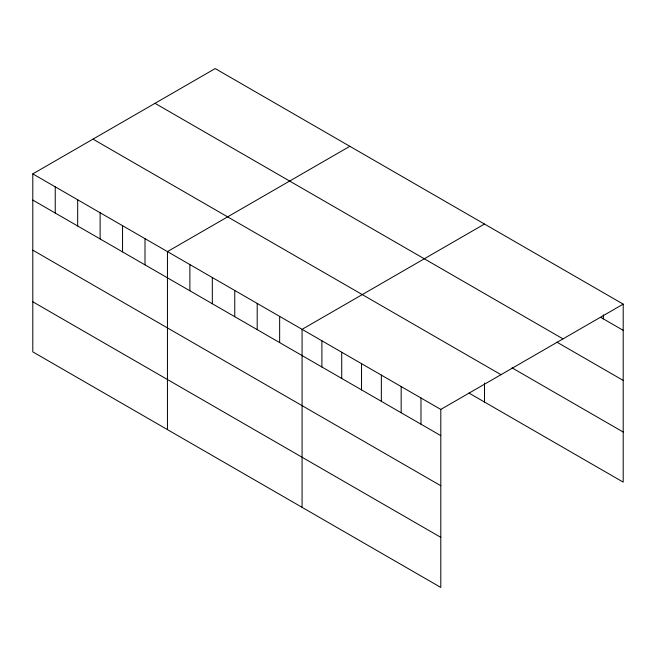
<?xml version="1.0" encoding="UTF-8"?>
<svg xmlns="http://www.w3.org/2000/svg" width="656" height="656" viewBox="0 0 656 656"><rect width="100%" height="100%" fill="white"/><g stroke="black" fill="none" stroke-linecap="round" stroke-linejoin="round"><path stroke-width="0.98" d="M32.8 173.881L440.799 409.434L440.799 587.432L32.8 351.87L32.8 173.881L215.201 68.568L623.2 304.13L623.2 482.119L468.942 393.059M349.837 146.304L167.444 251.609L167.444 429.606M484.481 224.04L302.08 329.345L302.08 507.334M440.799 409.434L623.2 304.13M600.798 317.406L623.2 330.337M155.005 103.32L563.012 338.881M556.854 342.12L623.2 380.423M512.049 367.86L623.2 432.033M92.988 139.129L500.995 374.683M32.8 200.088L440.799 435.641M32.8 250.174L440.799 485.735M32.8 301.785L440.799 537.338M603.381 314.864L603.381 318.898M484.481 382.997L484.481 402.03M420.988 397.995L420.988 424.202M401.169 386.556L401.169 412.763M381.349 375.109L381.349 401.316M361.53 363.67L361.53 389.877M341.719 352.231L341.719 378.438M321.899 340.792L321.899 366.999M279.645 316.389L279.645 342.596M257.201 303.433L257.201 329.64M234.758 290.477L234.758 316.684M212.323 277.521L212.323 303.728M189.879 264.565L189.879 290.772M145.001 238.661L145.001 264.86M122.557 225.705L122.557 251.912M100.122 212.749L100.122 238.956M77.679 199.793L77.679 226M55.243 186.837L55.243 213.044"/></g></svg>
